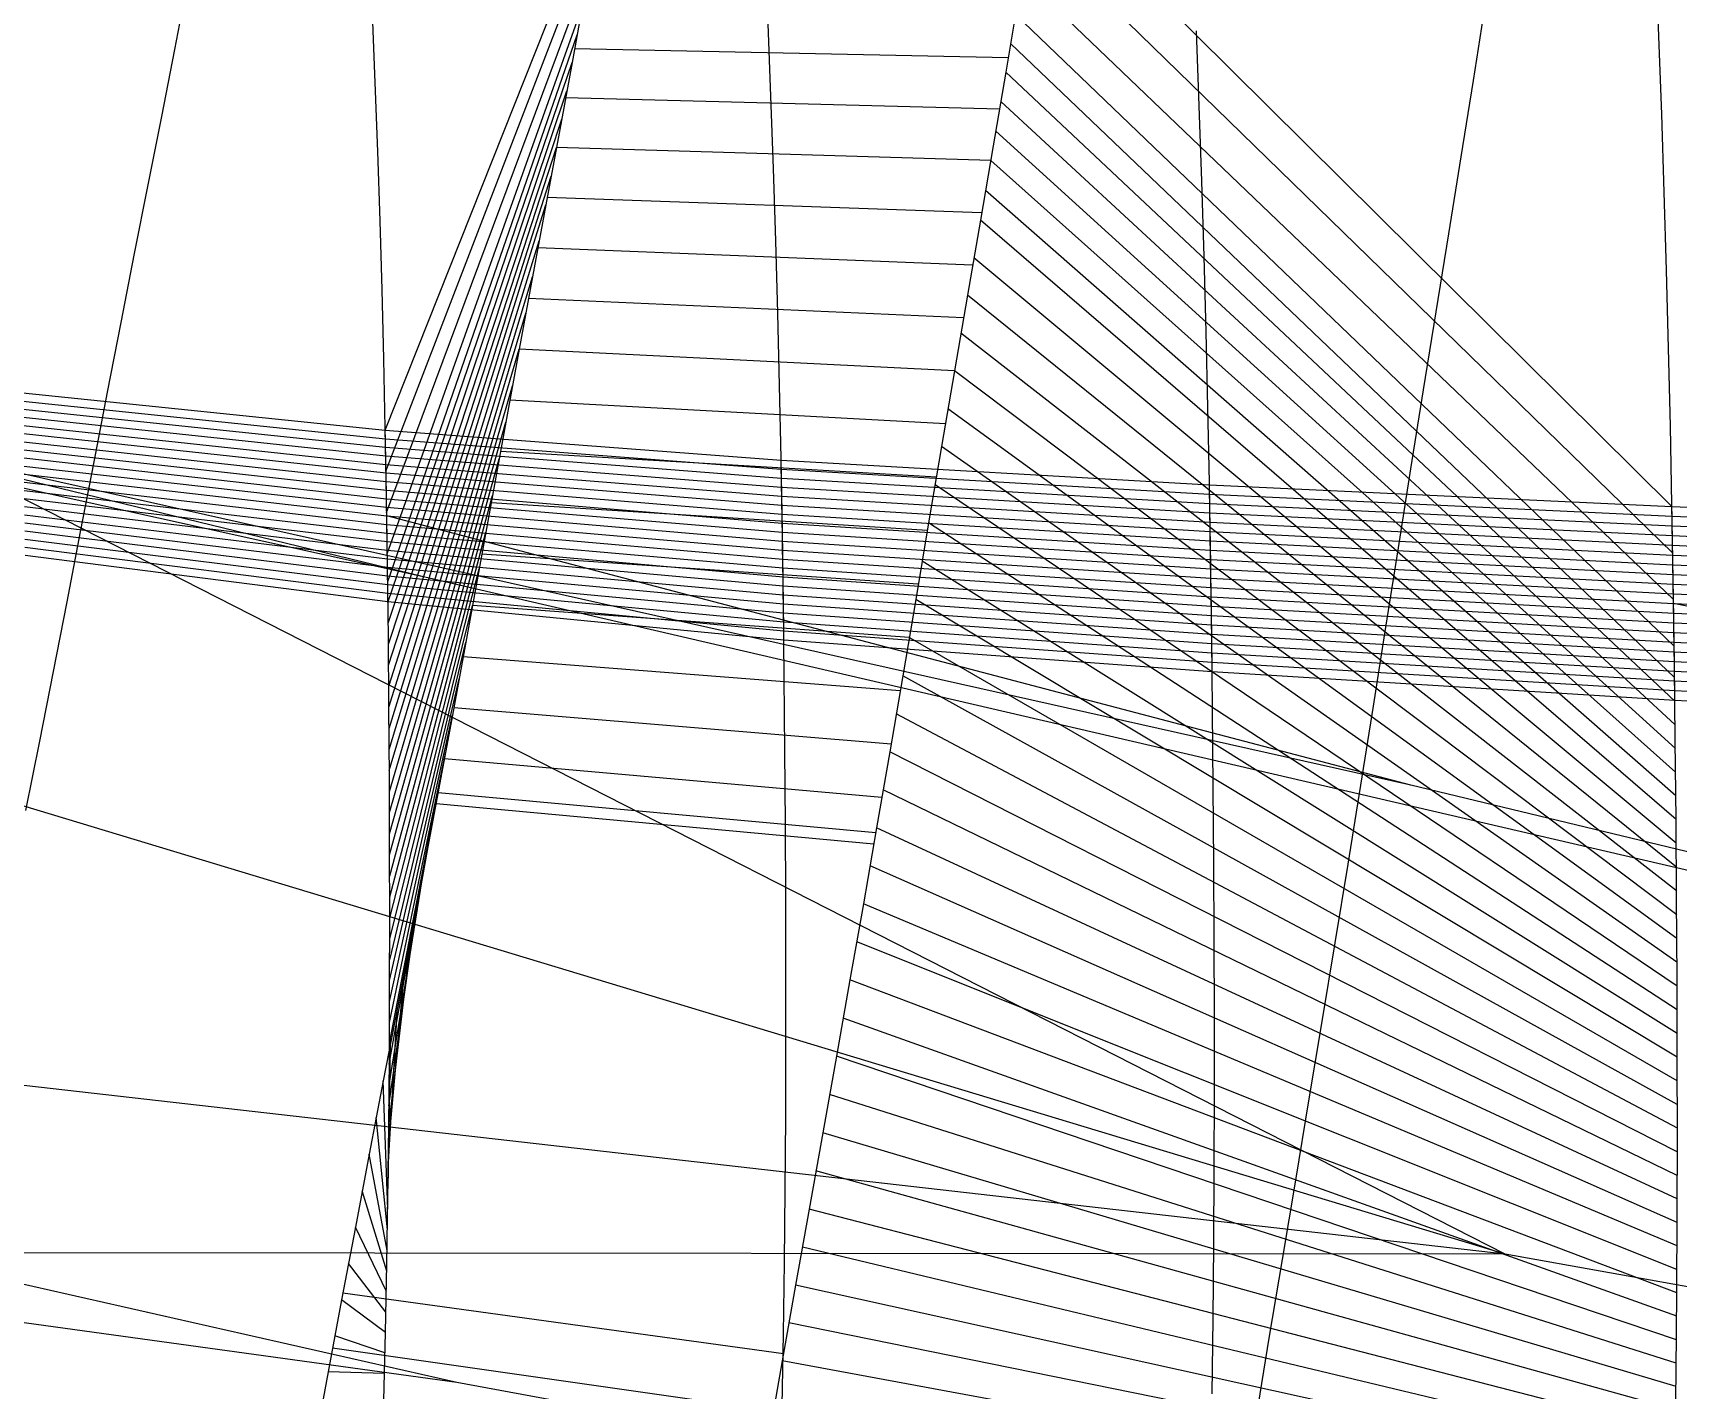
# Model space of a CAD drawing. Extents: x -427 to 427, y 0 to 209.
# Drawn here: x -360.8 to -303.1, y 117.9 to 165.5 of the extents above; entities that cross this region are included whole.
import ezdxf

# ---------------------------------------------------------------- set-up
doc = ezdxf.new("R2010")
doc.units = 0

msp = doc.modelspace()

# ---------------------------------------------------------------- linework, layer by layer
at = {"layer": 'default', "color": 3, "linetype": 'CONTINUOUS'}
for p, q in [((-309.183, 122.644, 355.545), (-420.312, 179.301, 256.527)), ((-303.788, 165.346, 105.013), (-303.894, 168.073, 104.673)), ((-348.793, 163.73, 145.205), (-348.89, 166.149, 144.936)), ((-334.924, 163.253, 131.469), (-335.023, 165.787, 131.179)), ((-319.906, 162.908, 118.185), (-320.003, 165.544, 117.876)), ((-303.69, 162.616, 105.341), (-303.788, 165.346, 105.013)), ((-348.704, 161.308, 145.466), (-348.793, 163.73, 145.205)), ((-334.834, 160.716, 131.751), (-334.924, 163.253, 131.469)), ((-319.817, 160.27, 118.485), (-319.906, 162.908, 118.185)), ((-303.601, 159.883, 105.659), (-303.69, 162.616, 105.341)), ((-348.624, 158.885, 145.72), (-348.704, 161.308, 145.466)), ((-334.753, 158.178, 132.023), (-334.834, 160.716, 131.751)), ((-319.736, 157.629, 118.775), (-319.817, 160.27, 118.485)), ((-303.521, 157.148, 105.967), (-303.601, 159.883, 105.659)), ((-348.553, 156.463, 145.964), (-348.624, 158.885, 145.72)), ((-334.68, 155.642, 132.286), (-334.753, 158.178, 132.023)), ((-319.665, 154.991, 119.055), (-319.736, 157.629, 118.775)), ((-309.183, 122.644, 355.545), (-422.612, 156.954, 257.531)), ((-303.448, 154.415, 106.262), (-303.521, 157.148, 105.967)), ((-348.493, 154.039, 146.2), (-348.553, 156.463, 145.964)), ((-334.618, 153.103, 132.539), (-334.68, 155.642, 132.286)), ((-319.602, 152.35, 119.323), (-319.665, 154.991, 119.055)), ((-348.441, 151.607, 146.427), (-348.493, 154.039, 146.2)), ((-303.386, 151.679, 106.546), (-303.448, 154.415, 106.262)), ((-334.565, 150.555, 132.782), (-334.618, 153.103, 132.539)), ((-319.549, 149.699, 119.582), (-319.602, 152.35, 119.323)), ((-348.398, 149.167, 146.648), (-348.441, 151.607, 146.427)), ((-303.332, 148.933, 106.819), (-303.386, 151.679, 106.546)), ((-334.519, 148, 133.019), (-334.565, 150.555, 132.782)), ((-319.504, 147.041, 119.832), (-319.549, 149.699, 119.582)), ((-348.362, 146.724, 146.862), (-348.398, 149.167, 146.648)), ((-303.285, 146.179, 107.084), (-303.332, 148.933, 106.819)), ((-334.482, 145.44, 133.247), (-334.519, 148, 133.019)), ((-348.334, 144.275, 147.069), (-348.362, 146.724, 146.862)), ((-319.466, 144.378, 120.073), (-319.504, 147.041, 119.832)), ((-230.355, 119.264, 358.947), (-347.059, 146.388, 252.908)), ((-303.246, 143.421, 107.339), (-303.285, 146.179, 107.084)), ((-334.452, 142.874, 133.468), (-334.482, 145.44, 133.247)), ((-348.313, 141.819, 147.269), (-348.334, 144.275, 147.069)), ((-319.435, 141.709, 120.307), (-319.466, 144.378, 120.073)), ((-303.214, 140.656, 107.585), (-303.246, 143.421, 107.339)), ((-334.429, 140.301, 133.682), (-334.452, 142.874, 133.468)), ((-348.298, 139.356, 147.465), (-348.313, 141.819, 147.269)), ((-319.411, 139.032, 120.532), (-319.435, 141.709, 120.307)), ((-334.412, 137.722, 133.89), (-334.429, 140.301, 133.682)), ((-303.188, 137.883, 107.823), (-303.214, 140.656, 107.585)), ((-348.289, 136.893, 147.655), (-348.298, 139.356, 147.465)), ((-319.393, 136.348, 120.752), (-319.411, 139.032, 120.532)), ((-230.355, 119.264, 358.947), (-312.489, 139.088, 223.076)), ((-303.168, 135.103, 108.054), (-303.188, 137.883, 107.823)), ((-334.4, 135.142, 134.092), (-334.412, 137.722, 133.89)), ((-348.285, 134.436, 147.84), (-348.289, 136.893, 147.655)), ((-319.381, 133.664, 120.965), (-319.393, 136.348, 120.752)), ((-309.183, 122.644, 355.545), (-424.821, 135.818, 258.471)), ((-334.394, 132.567, 134.289), (-334.4, 135.142, 134.092)), ((-303.154, 132.321, 108.278), (-303.168, 135.103, 108.054)), ((-348.288, 131.987, 148.018), (-348.285, 134.436, 147.84)), ((-319.373, 130.985, 121.171), (-319.381, 133.664, 120.965)), ((-334.395, 130.002, 134.477), (-334.394, 132.567, 134.289)), ((-303.145, 129.547, 108.495), (-303.154, 132.321, 108.278)), ((-348.299, 129.547, 148.188), (-348.288, 131.987, 148.018)), ((-319.373, 128.316, 121.369), (-319.373, 130.985, 121.171)), ((-334.404, 127.445, 134.656), (-334.395, 130.002, 134.477)), ((-348.319, 127.115, 148.349), (-348.299, 129.547, 148.188)), ((-303.142, 126.781, 108.702), (-303.145, 129.547, 108.495)), ((-319.38, 125.656, 121.557), (-319.373, 128.316, 121.369)), ((-348.347, 124.695, 148.501), (-348.319, 127.115, 148.349)), ((-334.421, 124.898, 134.827), (-334.404, 127.445, 134.656)), ((-303.147, 124.026, 108.9), (-303.142, 126.781, 108.702)), ((-319.395, 123.006, 121.735), (-319.38, 125.656, 121.557)), ((-348.385, 122.286, 148.644), (-348.347, 124.695, 148.501)), ((-334.447, 122.362, 134.987), (-334.421, 124.898, 134.827)), ((-303.159, 121.28, 109.086), (-303.147, 124.026, 108.9)), ((-319.418, 120.368, 121.902), (-319.395, 123.006, 121.735)), ((-309.183, 122.644, 355.545), (-415.8, 122.734, 243.428)), ((-348.434, 119.889, 148.775), (-348.385, 122.286, 148.644)), ((-334.482, 119.839, 135.136), (-334.447, 122.362, 134.987)), ((-303.18, 118.546, 109.261), (-303.159, 121.28, 109.086)), ((-319.451, 117.742, 122.056), (-319.418, 120.368, 121.902)), ((-348.494, 117.504, 148.895), (-348.434, 119.889, 148.775)), ((-334.528, 117.327, 135.273), (-334.482, 119.839, 135.136)), ((-303.21, 115.826, 109.422), (-303.18, 118.546, 109.261)), ((-227.818, 96.447, 361.488), (-345.938, 118.136, 255.765))]:
    msp.add_line(p, q, dxfattribs=at)
at = {"layer": 'default', "color": 5, "linetype": 'CONTINUOUS'}
for p, q in [((-348.44, 151.54, 146.433), (-340.787, 170.83, 124.777)), ((-348.417, 150.095, 146.562), (-341.055, 169.241, 124.614)), ((-348.393, 148.65, 146.69), (-341.323, 167.651, 124.451)), ((-355.388, 167.207, 138.8), (-355.83, 164.892, 138.559)), ((-341.457, 166.856, 124.37), (-341.892, 164.428, 124.094)), ((-348.37, 147.205, 146.819), (-341.544, 166.37, 124.315)), ((-326.263, 166.619, 110.399), (-326.685, 164.09, 110.087)), ((-309.895, 166.424, 96.96), (-310.304, 163.802, 96.619)), ((-348.356, 146.234, 146.903), (-341.718, 165.399, 124.204)), ((-355.83, 164.892, 138.559), (-356.291, 162.534, 138.303)), ((-348.348, 145.499, 146.965), (-341.892, 164.428, 124.094)), ((-341.892, 164.428, 124.094), (-342.346, 161.954, 123.801)), ((-326.685, 164.09, 110.087), (-327.126, 161.514, 109.757)), ((-348.339, 144.765, 147.027), (-342.073, 163.438, 123.977)), ((-310.304, 163.802, 96.619), (-310.732, 161.13, 96.258)), ((-356.291, 162.534, 138.303), (-356.765, 160.141, 138.039)), ((-348.332, 144.029, 147.089), (-342.255, 162.449, 123.86)), ((-342.346, 161.954, 123.801), (-342.812, 159.444, 123.499)), ((-327.126, 161.514, 109.757), (-327.578, 158.9, 109.415)), ((-348.325, 143.292, 147.149), (-342.439, 161.452, 123.741)), ((-310.732, 161.13, 96.258), (-311.171, 158.42, 95.884)), ((-348.319, 142.555, 147.209), (-342.626, 160.448, 123.62)), ((-356.765, 160.141, 138.039), (-357.242, 157.731, 137.772)), ((-347.059, 146.388, 252.908), (-399.859, 159.216, 215.749)), ((-348.313, 141.819, 147.269), (-342.812, 159.444, 123.499)), ((-342.812, 159.444, 123.499), (-343.283, 156.917, 123.193)), ((-327.578, 158.9, 109.415), (-328.034, 156.268, 109.071)), ((-348.308, 141.08, 147.328), (-343.048, 158.181, 123.346)), ((-311.171, 158.42, 95.884), (-311.614, 155.69, 95.508)), ((-357.242, 157.731, 137.772), (-357.716, 155.31, 137.508)), ((-348.304, 140.341, 147.387), (-343.283, 156.917, 123.193)), ((-343.283, 156.917, 123.193), (-343.75, 154.377, 122.892)), ((-347.059, 146.388, 252.908), (-392.1, 156.352, 202.212)), ((-328.034, 156.268, 109.071), (-328.488, 153.623, 108.73)), ((-357.716, 155.31, 137.508), (-358.19, 152.873, 137.246)), ((-348.3, 139.603, 147.445), (-343.516, 155.647, 123.042)), ((-311.614, 155.69, 95.508), (-312.054, 152.948, 95.135)), ((-348.296, 138.864, 147.503), (-343.75, 154.377, 122.892)), ((-343.75, 154.377, 122.892), (-344.217, 151.821, 122.592)), ((-328.488, 153.623, 108.73), (-328.94, 150.961, 108.392)), ((-358.19, 152.873, 137.246), (-358.663, 150.423, 136.987)), ((-348.293, 138.125, 147.56), (-343.984, 153.099, 122.742)), ((-312.054, 152.948, 95.135), (-312.493, 150.187, 94.766)), ((-348.291, 137.386, 147.617), (-344.217, 151.821, 122.592)), ((-344.217, 151.821, 122.592), (-344.682, 149.251, 122.295)), ((-328.94, 150.961, 108.392), (-329.392, 148.285, 108.056)), ((-312.489, 139.088, 223.076), (-361.105, 149.997, 160.603)), ((-358.663, 150.423, 136.987), (-359.136, 147.968, 136.726)), ((-348.288, 136.648, 147.674), (-344.45, 150.536, 122.444)), ((-312.493, 150.187, 94.766), (-312.932, 147.412, 94.398)), ((-348.287, 135.91, 147.729), (-344.682, 149.251, 122.295)), ((-344.682, 149.251, 122.295), (-345.149, 146.677, 121.997)), ((-312.489, 139.088, 223.076), (-348.388, 148.533, 146.704)), ((-329.392, 148.285, 108.056), (-329.844, 145.603, 107.719)), ((-359.136, 147.968, 136.726), (-359.611, 145.516, 136.465)), ((-348.286, 135.173, 147.785), (-344.916, 147.964, 122.146)), ((-312.932, 147.412, 94.398), (-313.371, 144.631, 94.03)), ((-348.285, 134.436, 147.84), (-345.149, 146.677, 121.997)), ((-345.149, 146.677, 121.997), (-345.617, 144.105, 121.697)), ((-359.611, 145.516, 136.465), (-360.088, 143.071, 136.2)), ((-348.286, 133.701, 147.893), (-345.383, 145.391, 121.847)), ((-329.844, 145.603, 107.719), (-330.298, 142.925, 107.381)), ((-254.81, 135.781, 160.612), (-303.275, 145.463, 107.15)), ((-313.371, 144.631, 94.03), (-313.811, 141.854, 93.66)), ((-348.287, 132.967, 147.947), (-345.617, 144.105, 121.697)), ((-345.617, 144.105, 121.697), (-346.087, 141.541, 121.395)), ((-360.088, 143.071, 136.2), (-360.569, 140.632, 135.932)), ((-348.288, 132.232, 148), (-345.852, 142.823, 121.546)), ((-330.298, 142.925, 107.381), (-330.754, 140.254, 107.039)), ((-348.29, 131.499, 148.052), (-346.087, 141.541, 121.395)), ((-346.087, 141.541, 121.395), (-346.561, 138.983, 121.088)), ((-313.811, 141.854, 93.66), (-314.254, 139.084, 93.287)), ((-360.569, 140.632, 135.932), (-361.056, 138.194, 135.658)), ((-348.294, 130.767, 148.103), (-346.324, 140.262, 121.241)), ((-330.754, 140.254, 107.039), (-331.214, 137.59, 106.692)), ((-314.254, 139.084, 93.287), (-314.7, 136.322, 92.908)), ((-348.297, 130.035, 148.154), (-346.561, 138.983, 121.088)), ((-346.561, 138.983, 121.088), (-347.04, 136.426, 120.775)), ((-348.301, 129.304, 148.204), (-346.801, 137.704, 120.932)), ((-331.214, 137.59, 106.692), (-331.678, 134.927, 106.34)), ((-348.307, 128.574, 148.252), (-347.04, 136.426, 120.775)), ((-347.04, 136.426, 120.775), (-347.526, 133.864, 120.456)), ((-314.7, 136.322, 92.908), (-315.151, 133.561, 92.523)), ((-348.313, 127.845, 148.301), (-347.283, 135.145, 120.616)), ((-331.678, 134.927, 106.34), (-332.149, 132.259, 105.98)), ((-348.319, 127.115, 148.349), (-347.526, 133.864, 120.456)), ((-347.526, 133.864, 120.456), (-348.016, 131.293, 120.133)), ((-315.151, 133.561, 92.523), (-315.608, 130.794, 92.131)), ((-348.327, 126.389, 148.395), (-347.771, 132.579, 120.295)), ((-332.149, 132.259, 105.98), (-332.625, 129.582, 105.616)), ((-348.016, 131.293, 120.133), (-348.51, 128.717, 119.807)), ((-348.336, 125.663, 148.441), (-348.016, 131.293, 120.133)), ((-345.938, 118.136, 255.765), (-400.611, 130.541, 217.507)), ((-315.608, 130.794, 92.131), (-316.07, 128.017, 91.732)), ((-348.344, 124.937, 148.486), (-348.263, 130.005, 119.97)), ((-332.625, 129.582, 105.616), (-333.104, 126.898, 105.248)), ((-348.51, 128.717, 119.807), (-349.003, 126.143, 119.481)), ((-348.354, 124.213, 148.53), (-348.51, 128.717, 119.807)), ((-316.07, 128.017, 91.732), (-316.535, 125.234, 91.331)), ((-348.366, 123.491, 148.573), (-348.756, 127.43, 119.644)), ((-333.104, 126.898, 105.248), (-333.582, 124.218, 104.881)), ((-349.003, 126.143, 119.481), (-349.491, 123.583, 119.159)), ((-348.377, 122.768, 148.615), (-349.003, 126.143, 119.481)), ((-316.535, 125.234, 91.331), (-316.999, 122.455, 90.93)), ((-345.938, 118.136, 255.765), (-392.843, 124.61, 204.137)), ((-348.39, 122.047, 148.657), (-349.247, 124.863, 119.32)), ((-333.582, 124.218, 104.881), (-334.056, 121.552, 104.518)), ((-349.491, 123.583, 119.159), (-349.973, 121.04, 118.843)), ((-348.404, 121.328, 148.696), (-349.491, 123.583, 119.159)), ((-348.419, 120.608, 148.736), (-349.732, 122.312, 119.001)), ((-316.999, 122.455, 90.93), (-317.459, 119.69, 90.534)), ((-334.056, 121.552, 104.518), (-334.523, 118.903, 104.161)), ((-349.973, 121.04, 118.843), (-350.445, 118.515, 118.535)), ((-348.434, 119.889, 148.775), (-349.973, 121.04, 118.843)), ((-348.452, 119.174, 148.811), (-350.209, 119.777, 118.689)), ((-317.459, 119.69, 90.534), (-317.912, 116.943, 90.144)), ((-334.523, 118.903, 104.161), (-334.981, 116.273, 103.814)), ((-350.445, 118.515, 118.535), (-350.907, 116.008, 118.238)), ((-348.47, 118.458, 148.847), (-350.445, 118.515, 118.535))]:
    msp.add_line(p, q, dxfattribs=at)
at = {"layer": 'default', "color": 1, "linetype": 'CONTINUOUS'}
for p, q in [((-303.33, 148.858, 106.827), (-325.589, 170.922, 110.878)), ((-303.305, 147.227, 106.98), (-325.859, 169.201, 110.687)), ((-303.28, 145.596, 107.134), (-326.128, 167.48, 110.495)), ((-303.254, 143.964, 107.288), (-326.348, 166.113, 110.337)), ((-303.239, 142.868, 107.388), (-326.516, 165.102, 110.212)), ((-303.23, 142.038, 107.462), (-326.685, 164.09, 110.087)), ((-303.22, 141.209, 107.536), (-326.861, 163.06, 109.955)), ((-303.211, 140.378, 107.609), (-327.038, 162.029, 109.823)), ((-303.203, 139.546, 107.68), (-327.216, 160.991, 109.688)), ((-303.196, 138.715, 107.751), (-327.397, 159.946, 109.552)), ((-303.188, 137.883, 107.823), (-327.578, 158.9, 109.415)), ((-303.182, 137.049, 107.892), (-327.806, 157.584, 109.243)), ((-303.176, 136.215, 107.961), (-328.034, 156.268, 109.071)), ((-303.17, 135.381, 108.03), (-328.261, 154.945, 108.9)), ((-303.166, 134.546, 108.098), (-328.488, 153.623, 108.73)), ((-303.161, 133.712, 108.166), (-328.714, 152.292, 108.561)), ((-303.157, 132.878, 108.233), (-328.94, 150.961, 108.392)), ((-303.153, 132.044, 108.3), (-329.166, 149.623, 108.224)), ((-303.15, 131.211, 108.365), (-329.392, 148.285, 108.056)), ((-303.147, 130.379, 108.43), (-329.618, 146.944, 107.887)), ((-303.145, 129.547, 108.495), (-329.844, 145.603, 107.719)), ((-303.144, 128.717, 108.557), (-330.071, 144.264, 107.55)), ((-303.143, 127.887, 108.619), (-330.298, 142.925, 107.381)), ((-303.142, 127.058, 108.682), (-330.526, 141.589, 107.21)), ((-303.143, 126.23, 108.742), (-330.754, 140.254, 107.039)), ((-303.144, 125.403, 108.801), (-330.984, 138.922, 106.866)), ((-303.146, 124.577, 108.86), (-331.214, 137.59, 106.692)), ((-303.148, 123.751, 108.918), (-331.446, 136.259, 106.516)), ((-303.152, 122.927, 108.974), (-331.678, 134.927, 106.34)), ((-303.155, 122.103, 109.03), (-331.914, 133.593, 106.16)), ((-303.159, 121.28, 109.086), (-332.149, 132.259, 105.98)), ((-303.165, 120.46, 109.139), (-332.387, 130.92, 105.798)), ((-303.172, 119.64, 109.191), (-332.625, 129.582, 105.616)), ((-303.178, 118.82, 109.243), (-332.864, 128.24, 105.432)), ((-303.186, 118.002, 109.293), (-333.104, 126.898, 105.248)), ((-303.195, 117.186, 109.341), (-333.343, 125.558, 105.065)), ((-303.204, 116.37, 109.39), (-333.582, 124.218, 104.881)), ((-303.214, 115.555, 109.437), (-333.819, 122.885, 104.699)), ((-39.478, 74.041, 604.135), (-309.183, 122.644, 355.545)), ((-303.226, 114.742, 109.481), (-334.056, 121.552, 104.518)), ((-303.238, 113.93, 109.525), (-334.289, 120.227, 104.34)), ((-303.25, 113.118, 109.569), (-334.523, 118.903, 104.161))]:
    msp.add_line(p, q, dxfattribs=at)
at = {"layer": 'default', "color": 30, "linetype": 'CONTINUOUS'}
for p, q in [((-326.601, 164.596, 110.15), (-341.805, 164.913, 124.149)), ((-326.906, 162.802, 109.922), (-342.119, 163.191, 123.948)), ((-327.216, 160.991, 109.688), (-342.439, 161.452, 123.741)), ((-327.533, 159.162, 109.449), (-342.766, 159.695, 123.529)), ((-327.852, 157.321, 109.208), (-343.095, 157.928, 123.316)), ((-328.17, 155.474, 108.968), (-343.423, 156.155, 123.103)), ((-328.488, 153.623, 108.73), (-343.75, 154.377, 122.892)), ((-328.804, 151.759, 108.493), (-344.077, 152.588, 122.682)), ((-329.121, 149.89, 108.257), (-344.403, 150.793, 122.473)), ((-329.437, 148.017, 108.022), (-344.729, 148.994, 122.265)), ((-329.754, 146.139, 107.786), (-345.056, 147.192, 122.057)), ((-330.071, 144.264, 107.55), (-345.383, 145.391, 121.847)), ((-330.389, 142.391, 107.312), (-345.711, 143.592, 121.637)), ((-330.708, 140.521, 107.073), (-346.04, 141.797, 121.425)), ((-331.03, 138.656, 106.831), (-346.371, 140.006, 121.211)), ((-331.313, 137.023, 106.617), (-346.663, 138.438, 121.021)), ((-331.243, 137.42, 106.67), (-346.592, 138.819, 121.068)), ((-334.48, 119.142, 104.194), (-349.929, 121.27, 118.872)), ((-334.831, 117.134, 103.928), (-350.291, 119.341, 118.636))]:
    msp.add_line(p, q, dxfattribs=at)
at = {"layer": 'default', "color": 2, "linetype": 'CONTINUOUS'}
for p, q in [((-361.153, 152.843, 160.353), (-348.44, 151.54, 146.433)), ((-361.148, 152.559, 160.378), (-348.435, 151.24, 146.461)), ((-361.143, 152.274, 160.403), (-348.429, 150.939, 146.488)), ((-361.138, 151.989, 160.428), (-348.424, 150.638, 146.515)), ((-361.133, 151.704, 160.453), (-348.418, 150.337, 146.542)), ((-361.128, 151.42, 160.479), (-348.413, 150.037, 146.569)), ((-361.123, 151.135, 160.504), (-348.408, 149.736, 146.597)), ((-348.44, 151.54, 146.433), (-334.564, 150.485, 132.789)), ((-348.435, 151.24, 146.461), (-348.44, 151.54, 146.433)), ((-348.435, 151.24, 146.461), (-348.44, 151.24, 146.433)), ((-348.435, 151.24, 146.461), (-334.558, 150.17, 132.818)), ((-348.429, 150.939, 146.488), (-348.435, 151.24, 146.461)), ((-361.118, 150.85, 160.529), (-348.402, 149.435, 146.624)), ((-361.113, 150.566, 160.554), (-348.397, 149.134, 146.651)), ((-348.429, 150.939, 146.488), (-348.435, 150.939, 146.461)), ((-348.429, 150.939, 146.488), (-334.552, 149.855, 132.847)), ((-348.424, 150.638, 146.515), (-348.429, 150.939, 146.488)), ((-348.424, 150.638, 146.515), (-348.429, 150.638, 146.488)), ((-348.424, 150.638, 146.515), (-334.547, 149.54, 132.876)), ((-348.418, 150.337, 146.542), (-348.424, 150.638, 146.515)), ((-361.109, 150.281, 160.578), (-348.393, 148.833, 146.677)), ((-361.105, 149.997, 160.603), (-348.388, 148.533, 146.704)), ((-348.418, 150.337, 146.542), (-348.424, 150.337, 146.515)), ((-348.418, 150.337, 146.542), (-334.541, 149.225, 132.905)), ((-348.413, 150.037, 146.569), (-348.418, 150.337, 146.542)), ((-348.413, 150.037, 146.569), (-348.418, 150.037, 146.542)), ((-348.413, 150.037, 146.569), (-334.536, 148.91, 132.934)), ((-348.408, 149.736, 146.597), (-348.413, 150.037, 146.569)), ((-334.564, 150.485, 132.789), (-319.548, 149.627, 119.588)), ((-334.558, 150.17, 132.818), (-334.564, 150.485, 132.789)), ((-334.558, 150.17, 132.818), (-334.564, 150.17, 132.789)), ((-334.558, 150.17, 132.818), (-319.542, 149.299, 119.619)), ((-334.552, 149.855, 132.847), (-334.558, 150.17, 132.818)), ((-361.101, 149.712, 160.627), (-348.384, 148.232, 146.73)), ((-361.097, 149.427, 160.651), (-348.379, 147.931, 146.756)), ((-348.408, 149.736, 146.597), (-348.413, 149.736, 146.569)), ((-348.408, 149.736, 146.597), (-334.53, 148.595, 132.964)), ((-348.402, 149.435, 146.624), (-348.408, 149.736, 146.597)), ((-348.402, 149.435, 146.624), (-348.408, 149.435, 146.597)), ((-348.402, 149.435, 146.624), (-334.524, 148.28, 132.993)), ((-348.397, 149.134, 146.651), (-348.402, 149.435, 146.624)), ((-334.552, 149.855, 132.847), (-334.558, 149.855, 132.818)), ((-334.552, 149.855, 132.847), (-319.537, 148.971, 119.65)), ((-334.547, 149.54, 132.876), (-334.552, 149.855, 132.847)), ((-334.547, 149.54, 132.876), (-334.552, 149.54, 132.847)), ((-334.547, 149.54, 132.876), (-319.531, 148.643, 119.681)), ((-334.541, 149.225, 132.905), (-334.547, 149.54, 132.876)), ((-319.548, 149.627, 119.588), (-303.33, 148.858, 106.827)), ((-319.542, 149.299, 119.619), (-319.548, 149.627, 119.588)), ((-361.093, 149.143, 160.676), (-348.375, 147.631, 146.782)), ((-361.089, 148.858, 160.7), (-348.371, 147.33, 146.809)), ((-348.397, 149.134, 146.651), (-348.402, 149.134, 146.624)), ((-348.397, 149.134, 146.651), (-334.519, 147.965, 133.022)), ((-348.393, 148.833, 146.677), (-348.397, 149.134, 146.651)), ((-348.393, 148.833, 146.677), (-348.397, 148.833, 146.651)), ((-348.393, 148.833, 146.677), (-334.514, 147.65, 133.05)), ((-348.388, 148.533, 146.704), (-348.393, 148.833, 146.677)), ((-334.541, 149.225, 132.905), (-334.547, 149.225, 132.876)), ((-334.541, 149.225, 132.905), (-319.526, 148.316, 119.712)), ((-334.536, 148.91, 132.934), (-334.541, 149.225, 132.905)), ((-334.536, 148.91, 132.934), (-334.541, 148.91, 132.905)), ((-334.536, 148.91, 132.934), (-319.52, 147.988, 119.743)), ((-334.53, 148.595, 132.964), (-334.536, 148.91, 132.934)), ((-319.542, 149.299, 119.619), (-319.548, 149.299, 119.588)), ((-319.542, 149.299, 119.619), (-303.325, 148.519, 106.859)), ((-319.537, 148.971, 119.65), (-319.542, 149.299, 119.619)), ((-319.537, 148.971, 119.65), (-319.542, 148.971, 119.619)), ((-319.537, 148.971, 119.65), (-303.319, 148.179, 106.892)), ((-319.531, 148.643, 119.681), (-319.537, 148.971, 119.65)), ((-303.33, 148.858, 106.827), (-286.147, 148.17, 94.535)), ((-303.325, 148.519, 106.859), (-303.33, 148.858, 106.827)), ((-361.086, 148.573, 160.724), (-348.366, 147.029, 146.835)), ((-361.082, 148.289, 160.749), (-348.362, 146.728, 146.861)), ((-348.388, 148.533, 146.704), (-348.393, 148.533, 146.677)), ((-348.388, 148.533, 146.704), (-334.51, 147.335, 133.078)), ((-348.384, 148.232, 146.73), (-348.388, 148.533, 146.704)), ((-334.53, 148.595, 132.964), (-334.536, 148.595, 132.934)), ((-334.53, 148.595, 132.964), (-319.514, 147.66, 119.774)), ((-334.524, 148.28, 132.993), (-334.53, 148.595, 132.964)), ((-334.524, 148.28, 132.993), (-334.53, 148.28, 132.964)), ((-334.524, 148.28, 132.993), (-319.509, 147.332, 119.804)), ((-334.519, 147.965, 133.022), (-334.524, 148.28, 132.993)), ((-319.531, 148.643, 119.681), (-319.537, 148.643, 119.65)), ((-319.531, 148.643, 119.681), (-303.313, 147.84, 106.924)), ((-319.526, 148.316, 119.712), (-319.531, 148.643, 119.681)), ((-319.526, 148.316, 119.712), (-319.531, 148.316, 119.681)), ((-319.526, 148.316, 119.712), (-303.307, 147.5, 106.957)), ((-319.52, 147.988, 119.743), (-319.526, 148.316, 119.712)), ((-303.325, 148.519, 106.859), (-303.33, 148.519, 106.827)), ((-303.325, 148.519, 106.859), (-286.141, 147.819, 94.57)), ((-303.319, 148.179, 106.892), (-303.325, 148.519, 106.859)), ((-361.079, 148.004, 160.772), (-348.358, 146.428, 146.887)), ((-361.076, 147.72, 160.796), (-348.355, 146.127, 146.912)), ((-348.384, 148.232, 146.73), (-348.388, 148.232, 146.704)), ((-348.384, 148.232, 146.73), (-334.505, 147.02, 133.106)), ((-348.379, 147.931, 146.756), (-348.384, 148.232, 146.73)), ((-348.379, 147.931, 146.756), (-348.384, 147.931, 146.73)), ((-348.379, 147.931, 146.756), (-334.5, 146.705, 133.134)), ((-348.375, 147.631, 146.782), (-348.379, 147.931, 146.756)), ((-334.519, 147.965, 133.022), (-334.524, 147.965, 132.993)), ((-334.519, 147.965, 133.022), (-319.503, 147.005, 119.835)), ((-334.514, 147.65, 133.05), (-334.519, 147.965, 133.022)), ((-319.52, 147.988, 119.743), (-319.526, 147.988, 119.712)), ((-319.52, 147.988, 119.743), (-303.302, 147.16, 106.99)), ((-319.514, 147.66, 119.774), (-319.52, 147.988, 119.743)), ((-319.514, 147.66, 119.774), (-319.52, 147.66, 119.743)), ((-319.514, 147.66, 119.774), (-303.296, 146.821, 107.022)), ((-319.509, 147.332, 119.804), (-319.514, 147.66, 119.774)), ((-303.319, 148.179, 106.892), (-303.325, 148.179, 106.859)), ((-303.319, 148.179, 106.892), (-286.135, 147.469, 94.604)), ((-303.313, 147.84, 106.924), (-303.319, 148.179, 106.892)), ((-303.313, 147.84, 106.924), (-303.319, 147.84, 106.892)), ((-303.313, 147.84, 106.924), (-286.13, 147.119, 94.638)), ((-303.307, 147.5, 106.957), (-303.313, 147.84, 106.924)), ((-361.073, 147.435, 160.819), (-348.352, 145.826, 146.938)), ((-361.07, 147.151, 160.843), (-348.348, 145.526, 146.963)), ((-348.375, 147.631, 146.782), (-348.379, 147.631, 146.756)), ((-348.375, 147.631, 146.782), (-334.496, 146.39, 133.162)), ((-348.371, 147.33, 146.809), (-348.375, 147.631, 146.782)), ((-348.371, 147.33, 146.809), (-348.375, 147.33, 146.782)), ((-348.371, 147.33, 146.809), (-334.491, 146.075, 133.19)), ((-348.366, 147.029, 146.835), (-348.371, 147.33, 146.809)), ((-334.514, 147.65, 133.05), (-334.519, 147.65, 133.022)), ((-334.514, 147.65, 133.05), (-319.498, 146.677, 119.865)), ((-334.51, 147.335, 133.078), (-334.514, 147.65, 133.05)), ((-334.51, 147.335, 133.078), (-334.514, 147.335, 133.05)), ((-334.51, 147.335, 133.078), (-319.494, 146.349, 119.895)), ((-334.505, 147.02, 133.106), (-334.51, 147.335, 133.078)), ((-319.509, 147.332, 119.804), (-319.514, 147.332, 119.774)), ((-319.509, 147.332, 119.804), (-303.29, 146.481, 107.055)), ((-319.503, 147.005, 119.835), (-319.509, 147.332, 119.804)), ((-303.307, 147.5, 106.957), (-303.313, 147.5, 106.924)), ((-303.307, 147.5, 106.957), (-286.124, 146.768, 94.672)), ((-303.302, 147.16, 106.99), (-303.307, 147.5, 106.957)), ((-303.302, 147.16, 106.99), (-303.307, 147.16, 106.957)), ((-303.302, 147.16, 106.99), (-286.118, 146.418, 94.707)), ((-303.296, 146.821, 107.022), (-303.302, 147.16, 106.99)), ((-348.366, 147.029, 146.835), (-348.371, 147.029, 146.809)), ((-348.366, 147.029, 146.835), (-334.486, 145.76, 133.218)), ((-348.362, 146.728, 146.861), (-348.366, 147.029, 146.835)), ((-348.362, 146.728, 146.861), (-348.366, 146.728, 146.835)), ((-348.362, 146.728, 146.861), (-334.482, 145.445, 133.247)), ((-348.358, 146.428, 146.887), (-348.362, 146.728, 146.861)), ((-334.505, 147.02, 133.106), (-334.51, 147.02, 133.078)), ((-334.505, 147.02, 133.106), (-319.489, 146.021, 119.924)), ((-334.5, 146.705, 133.134), (-334.505, 147.02, 133.106)), ((-334.5, 146.705, 133.134), (-334.505, 146.705, 133.106)), ((-334.5, 146.705, 133.134), (-319.484, 145.694, 119.954)), ((-334.496, 146.39, 133.162), (-334.5, 146.705, 133.134)), ((-319.503, 147.005, 119.835), (-319.509, 147.005, 119.804)), ((-319.503, 147.005, 119.835), (-303.284, 146.142, 107.087)), ((-319.498, 146.677, 119.865), (-319.503, 147.005, 119.835)), ((-319.498, 146.677, 119.865), (-319.503, 146.677, 119.835)), ((-319.498, 146.677, 119.865), (-303.28, 145.802, 107.119)), ((-319.494, 146.349, 119.895), (-319.498, 146.677, 119.865)), ((-303.296, 146.821, 107.022), (-303.302, 146.821, 106.99)), ((-303.296, 146.821, 107.022), (-286.112, 146.067, 94.741)), ((-303.29, 146.481, 107.055), (-303.296, 146.821, 107.022)), ((-348.358, 146.428, 146.887), (-348.362, 146.428, 146.861)), ((-348.358, 146.428, 146.887), (-334.478, 145.13, 133.274)), ((-348.355, 146.127, 146.912), (-348.358, 146.428, 146.887)), ((-348.355, 146.127, 146.912), (-348.358, 146.127, 146.887)), ((-348.355, 146.127, 146.912), (-334.474, 144.815, 133.301)), ((-348.352, 145.826, 146.938), (-348.355, 146.127, 146.912)), ((-334.496, 146.39, 133.162), (-334.5, 146.39, 133.134)), ((-334.496, 146.39, 133.162), (-319.48, 145.366, 119.984)), ((-334.491, 146.075, 133.19), (-334.496, 146.39, 133.162)), ((-334.491, 146.075, 133.19), (-334.496, 146.075, 133.162)), ((-334.491, 146.075, 133.19), (-319.475, 145.038, 120.014)), ((-334.486, 145.76, 133.218), (-334.491, 146.075, 133.19)), ((-319.494, 146.349, 119.895), (-319.498, 146.349, 119.865)), ((-319.494, 146.349, 119.895), (-303.275, 145.463, 107.15)), ((-319.489, 146.021, 119.924), (-319.494, 146.349, 119.895)), ((-319.489, 146.021, 119.924), (-319.494, 146.021, 119.895)), ((-319.489, 146.021, 119.924), (-303.27, 145.123, 107.181)), ((-319.484, 145.694, 119.954), (-319.489, 146.021, 119.924)), ((-303.29, 146.481, 107.055), (-303.296, 146.481, 107.022)), ((-303.29, 146.481, 107.055), (-286.106, 145.717, 94.775)), ((-303.284, 146.142, 107.087), (-303.29, 146.481, 107.055)), ((-303.284, 146.142, 107.087), (-303.29, 146.142, 107.055)), ((-303.284, 146.142, 107.087), (-286.1, 145.366, 94.809)), ((-303.28, 145.802, 107.119), (-303.284, 146.142, 107.087)), ((-348.352, 145.826, 146.938), (-348.355, 145.826, 146.912)), ((-348.352, 145.826, 146.938), (-334.471, 144.5, 133.328)), ((-348.348, 145.526, 146.963), (-348.352, 145.826, 146.938)), ((-348.348, 145.526, 146.963), (-348.352, 145.526, 146.938)), ((-348.348, 145.526, 146.963), (-334.467, 144.185, 133.355)), ((-334.486, 145.76, 133.218), (-334.491, 145.76, 133.19)), ((-334.486, 145.76, 133.218), (-319.47, 144.71, 120.043)), ((-334.482, 145.445, 133.247), (-334.486, 145.76, 133.218)), ((-334.482, 145.445, 133.247), (-334.486, 145.445, 133.218)), ((-334.482, 145.445, 133.247), (-319.466, 144.383, 120.073)), ((-334.478, 145.13, 133.274), (-334.482, 145.445, 133.247)), ((-319.484, 145.694, 119.954), (-319.489, 145.694, 119.924)), ((-319.484, 145.694, 119.954), (-303.265, 144.784, 107.213)), ((-319.48, 145.366, 119.984), (-319.484, 145.694, 119.954)), ((-319.48, 145.366, 119.984), (-319.484, 145.366, 119.954)), ((-319.48, 145.366, 119.984), (-303.26, 144.444, 107.244)), ((-319.475, 145.038, 120.014), (-319.48, 145.366, 119.984)), ((-303.28, 145.802, 107.119), (-303.284, 145.802, 107.087)), ((-303.28, 145.802, 107.119), (-286.096, 145.016, 94.842)), ((-303.275, 145.463, 107.15), (-303.28, 145.802, 107.119)), ((-303.275, 145.463, 107.15), (-303.28, 145.463, 107.119)), ((-303.275, 145.463, 107.15), (-286.091, 144.665, 94.875)), ((-303.27, 145.123, 107.181), (-303.275, 145.463, 107.15)), ((-334.478, 145.13, 133.274), (-334.482, 145.13, 133.247)), ((-334.478, 145.13, 133.274), (-319.462, 144.055, 120.102)), ((-334.474, 144.815, 133.301), (-334.478, 145.13, 133.274)), ((-334.474, 144.815, 133.301), (-334.478, 144.815, 133.274)), ((-334.474, 144.815, 133.301), (-319.458, 143.727, 120.13)), ((-334.471, 144.5, 133.328), (-334.474, 144.815, 133.301)), ((-319.475, 145.038, 120.014), (-319.48, 145.038, 119.984)), ((-319.475, 145.038, 120.014), (-303.255, 144.105, 107.276)), ((-319.47, 144.71, 120.043), (-319.475, 145.038, 120.014)), ((-303.27, 145.123, 107.181), (-303.275, 145.123, 107.15)), ((-303.27, 145.123, 107.181), (-286.086, 144.315, 94.908)), ((-303.265, 144.784, 107.213), (-303.27, 145.123, 107.181)), ((-303.265, 144.784, 107.213), (-303.27, 144.784, 107.181)), ((-303.265, 144.784, 107.213), (-286.081, 143.964, 94.941)), ((-303.26, 144.444, 107.244), (-303.265, 144.784, 107.213)), ((-334.471, 144.5, 133.328), (-334.474, 144.5, 133.301)), ((-334.471, 144.5, 133.328), (-319.454, 143.4, 120.159)), ((-334.467, 144.185, 133.355), (-334.471, 144.5, 133.328)), ((-319.47, 144.71, 120.043), (-319.475, 144.71, 120.014)), ((-319.47, 144.71, 120.043), (-303.251, 143.765, 107.307)), ((-319.466, 144.383, 120.073), (-319.47, 144.71, 120.043)), ((-319.466, 144.383, 120.073), (-319.47, 144.383, 120.043)), ((-319.466, 144.383, 120.073), (-303.246, 143.426, 107.338)), ((-319.462, 144.055, 120.102), (-319.466, 144.383, 120.073)), ((-303.26, 144.444, 107.244), (-303.265, 144.444, 107.213)), ((-303.26, 144.444, 107.244), (-286.076, 143.614, 94.974)), ((-303.255, 144.105, 107.276), (-303.26, 144.444, 107.244)), ((-334.467, 144.185, 133.355), (-334.471, 144.185, 133.328)), ((-334.467, 144.185, 133.355), (-319.451, 143.072, 120.188)), ((-319.462, 144.055, 120.102), (-319.466, 144.055, 120.073)), ((-319.462, 144.055, 120.102), (-303.242, 143.086, 107.369)), ((-319.458, 143.727, 120.13), (-319.462, 144.055, 120.102)), ((-319.458, 143.727, 120.13), (-319.462, 143.727, 120.102)), ((-319.458, 143.727, 120.13), (-303.238, 142.747, 107.399)), ((-319.454, 143.4, 120.159), (-319.458, 143.727, 120.13)), ((-303.255, 144.105, 107.276), (-303.26, 144.105, 107.244)), ((-303.255, 144.105, 107.276), (-286.071, 143.264, 95.007)), ((-303.251, 143.765, 107.307), (-303.255, 144.105, 107.276)), ((-303.251, 143.765, 107.307), (-303.255, 143.765, 107.276)), ((-303.251, 143.765, 107.307), (-286.066, 142.913, 95.04)), ((-303.246, 143.426, 107.338), (-303.251, 143.765, 107.307)), ((-319.454, 143.4, 120.159), (-319.458, 143.4, 120.13)), ((-319.454, 143.4, 120.159), (-303.234, 142.407, 107.429)), ((-319.451, 143.072, 120.188), (-319.454, 143.4, 120.159)), ((-319.451, 143.072, 120.188), (-319.454, 143.072, 120.159)), ((-319.451, 143.072, 120.188), (-303.23, 142.068, 107.459)), ((-303.246, 143.426, 107.338), (-303.251, 143.426, 107.307)), ((-303.246, 143.426, 107.338), (-286.061, 142.563, 95.073)), ((-303.242, 143.086, 107.369), (-303.246, 143.426, 107.338)), ((-303.242, 143.086, 107.369), (-303.246, 143.086, 107.338)), ((-303.242, 143.086, 107.369), (-286.057, 142.212, 95.105)), ((-303.238, 142.747, 107.399), (-303.242, 143.086, 107.369)), ((-303.238, 142.747, 107.399), (-303.242, 142.747, 107.369)), ((-303.238, 142.747, 107.399), (-286.053, 141.862, 95.137)), ((-303.234, 142.407, 107.429), (-303.238, 142.747, 107.399)), ((-303.234, 142.407, 107.429), (-303.238, 142.407, 107.399)), ((-303.234, 142.407, 107.429), (-286.049, 141.512, 95.168)), ((-303.23, 142.068, 107.459), (-303.234, 142.407, 107.429)), ((-303.23, 142.068, 107.459), (-303.234, 142.068, 107.429)), ((-303.23, 142.068, 107.459), (-286.045, 141.161, 95.2))]:
    msp.add_line(p, q, dxfattribs=at)

doc.saveas('drawing.dxf')
